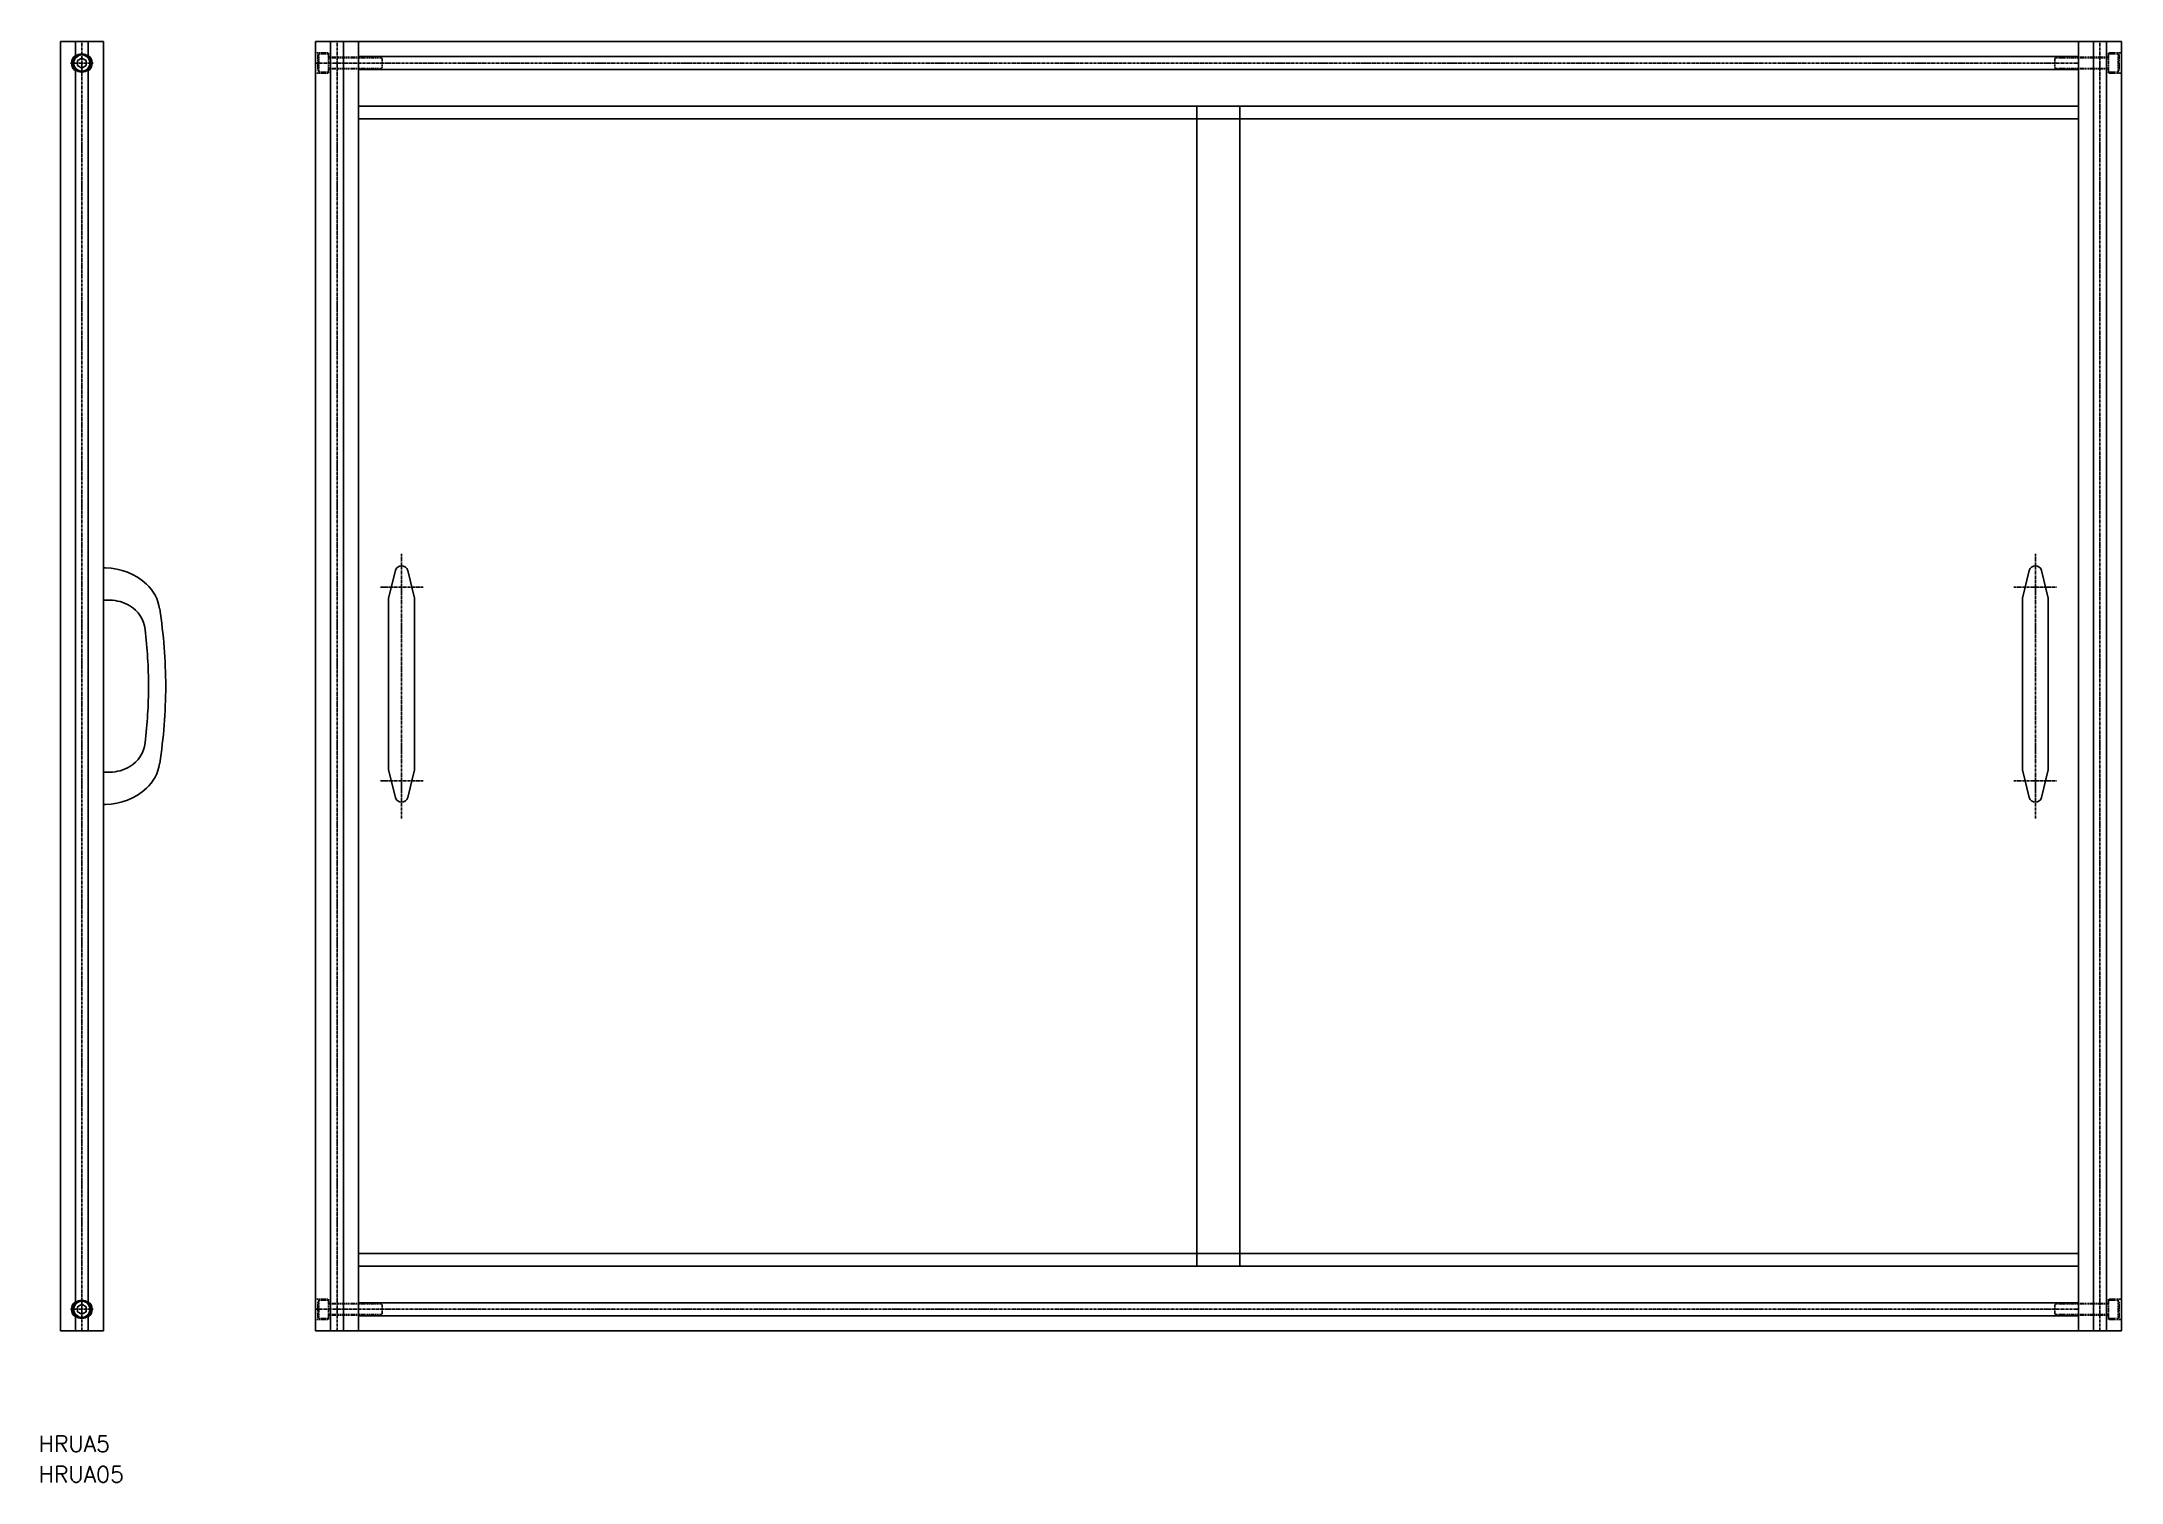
# Model space of a CAD drawing. Extents: x 12 to 979, y 12 to 683.
import ezdxf

# ---------------------------------------------------------------- set-up
doc = ezdxf.new("R2010")
doc.units = 0
doc.linetypes.add('CENTER', pattern=[2, 1.25, -0.25, 0.25, -0.25])
doc.linetypes.add('DASHED', pattern=[0.75, 0.5, -0.25])
doc.layers.get('0').update_dxf_attribs({"linetype": 'CONTINUOUS'})
doc.layers.add('CENTER', color=1, linetype='CENTER')
doc.styles.get("Standard").update_dxf_attribs({"font": 'txt.shx', "bigfont": 'extfont2.shx'})

msp = doc.modelspace()

# ---------------------------------------------------------------- linework, layer by layer
at = {"color": 7, "linetype": 'CONTINUOUS'}
for p, q in [((20.57, 682.6), (20.57, 82.6)), ((40.57, 682.6), (20.57, 682.6)), ((27.57, 682.6), (27.57, 676.28)), ((33.57, 682.6), (33.57, 676.28)), ((40.57, 682.6), (40.57, 82.6)), ((139.27, 682.6), (139.27, 82.6)), ((159.27, 682.6), (139.27, 682.6)), ((146.27, 682.6), (146.27, 82.6)), ((152.27, 682.6), (152.27, 82.6)), ((159.27, 682.6), (159.27, 82.6)), ((159.27, 682.6), (959.27, 682.6)), ((159.27, 646.6), (159.27, 682.6)), ((959.27, 646.6), (959.27, 682.6)), ((959.27, 682.6), (959.27, 82.6)), ((959.27, 682.6), (979.27, 682.6)), ((966.27, 682.6), (966.27, 82.6)), ((972.27, 682.6), (972.27, 82.6)), ((979.27, 682.6), (979.27, 82.6)), ((27.57, 668.91), (27.57, 96.28)), ((30.57, 674.91), (28.57, 673.75)), ((28.57, 673.75), (28.57, 671.44)), ((30.57, 670.29), (28.57, 671.44)), ((30.57, 674.91), (32.57, 673.75)), ((32.57, 671.44), (30.57, 670.29)), ((32.57, 673.75), (32.57, 671.44)), ((33.57, 668.91), (33.57, 96.28)), ((159.27, 675.6), (959.27, 675.6)), ((159.27, 669.6), (959.27, 669.6)), ((159.27, 646.6), (959.27, 646.6)), ((41.57, 437.6), (40.57, 437.6)), ((173.27, 423.61), (176.4, 436.47)), ((185.27, 423.61), (182.15, 436.47)), ((933.27, 423.61), (936.4, 436.47)), ((945.27, 423.61), (942.15, 436.47)), ((43.57, 422.6), (40.57, 422.6)), ((173.27, 423.61), (173.27, 343.61)), ((185.27, 423.61), (185.27, 343.61)), ((933.27, 423.61), (933.27, 343.61)), ((945.27, 423.61), (945.27, 343.61)), ((43.57, 342.6), (40.57, 342.6)), ((173.27, 343.61), (176.4, 330.74)), ((185.27, 343.61), (182.15, 330.74)), ((933.27, 343.61), (936.4, 330.74)), ((945.27, 343.61), (942.15, 330.74)), ((41.57, 327.6), (40.57, 327.6)), ((159.27, 118.6), (159.27, 82.6)), ((159.27, 118.6), (959.27, 118.6)), ((959.27, 118.6), (959.27, 82.6)), ((27.57, 82.6), (27.57, 88.91)), ((27.57, 88.91), (27.57, 82.6)), ((30.57, 94.91), (28.57, 93.75)), ((28.57, 91.44), (28.57, 93.75)), ((30.57, 90.29), (28.57, 91.44)), ((32.57, 93.75), (30.57, 94.91)), ((30.57, 90.29), (32.57, 91.44)), ((32.57, 91.44), (32.57, 93.75)), ((33.57, 82.6), (33.57, 88.91)), ((33.57, 88.91), (33.57, 82.6)), ((159.27, 95.6), (959.27, 95.6)), ((159.27, 89.6), (959.27, 89.6)), ((40.57, 82.6), (20.57, 82.6)), ((139.27, 82.6), (159.27, 82.6)), ((159.27, 82.6), (959.27, 82.6)), ((979.27, 82.6), (959.27, 82.6))]:
    msp.add_line(p, q, dxfattribs=at)
at = {"color": 3, "linetype": 'DASHED'}
for p, q in [((139.27, 677.35), (145.27, 677.35)), ((145.27, 677.35), (145.27, 675.35)), ((979.27, 677.35), (973.27, 677.35)), ((973.27, 677.35), (973.27, 675.35)), ((139.27, 667.85), (145.27, 667.85)), ((140.77, 676.85), (140.27, 676.35)), ((140.27, 676.35), (140.27, 668.85)), ((140.77, 668.35), (140.27, 668.85)), ((140.77, 676.85), (145.27, 676.85)), ((140.77, 676.85), (140.77, 668.35)), ((140.77, 668.35), (145.27, 668.35)), ((145.27, 676.85), (145.27, 668.35)), ((159.27, 675.35), (145.27, 675.35)), ((145.27, 675.1), (169.84, 675.1)), ((145.27, 670.1), (169.84, 670.1)), ((159.27, 669.85), (145.27, 669.85)), ((145.27, 667.85), (145.27, 669.85)), ((169.84, 675.1), (170.27, 674.66)), ((169.84, 670.1), (170.27, 670.53)), ((170.27, 674.66), (170.27, 670.53)), ((948.71, 675.1), (948.27, 674.66)), ((948.27, 674.66), (948.27, 670.53)), ((948.71, 670.1), (948.27, 670.53)), ((973.27, 675.1), (948.71, 675.1)), ((973.27, 670.1), (948.71, 670.1)), ((959.27, 675.35), (973.27, 675.35)), ((959.27, 669.85), (973.27, 669.85)), ((977.77, 676.85), (973.27, 676.85)), ((973.27, 676.85), (973.27, 668.35)), ((973.27, 667.85), (973.27, 669.85)), ((977.77, 668.35), (973.27, 668.35)), ((979.27, 667.85), (973.27, 667.85)), ((977.77, 676.85), (977.77, 668.35)), ((977.77, 676.85), (978.27, 676.35)), ((977.77, 668.35), (978.27, 668.85)), ((978.27, 676.35), (978.27, 668.85)), ((139.27, 97.35), (145.27, 97.35)), ((140.77, 96.85), (140.27, 96.35)), ((140.77, 96.85), (145.27, 96.85)), ((140.77, 88.35), (140.77, 96.85)), ((145.27, 97.35), (145.27, 95.35)), ((145.27, 88.35), (145.27, 96.85)), ((979.27, 97.35), (973.27, 97.35)), ((973.27, 97.35), (973.27, 95.35)), ((977.77, 96.85), (973.27, 96.85)), ((973.27, 88.35), (973.27, 96.85)), ((977.77, 88.35), (977.77, 96.85)), ((977.77, 96.85), (978.27, 96.35)), ((139.27, 87.85), (145.27, 87.85)), ((140.27, 88.85), (140.27, 96.35)), ((140.77, 88.35), (140.27, 88.85)), ((140.77, 88.35), (145.27, 88.35)), ((159.27, 95.35), (145.27, 95.35)), ((145.27, 95.1), (169.84, 95.1)), ((145.27, 90.1), (169.84, 90.1)), ((159.27, 89.85), (145.27, 89.85)), ((145.27, 87.85), (145.27, 89.85)), ((169.84, 95.1), (170.27, 94.66)), ((169.84, 90.1), (170.27, 90.53)), ((170.27, 90.53), (170.27, 94.66)), ((948.71, 95.1), (948.27, 94.66)), ((948.27, 90.53), (948.27, 94.66)), ((948.71, 90.1), (948.27, 90.53)), ((973.27, 95.1), (948.71, 95.1)), ((973.27, 90.1), (948.71, 90.1)), ((959.27, 95.35), (973.27, 95.35)), ((959.27, 89.85), (973.27, 89.85)), ((973.27, 87.85), (973.27, 89.85)), ((977.77, 88.35), (973.27, 88.35)), ((979.27, 87.85), (973.27, 87.85)), ((977.77, 88.35), (978.27, 88.85)), ((978.27, 88.85), (978.27, 96.35))]:
    msp.add_line(p, q, dxfattribs=at)
at = {"color": 3, "linetype": 'CONTINUOUS'}
for p, q in [((159.27, 112.6), (159.27, 652.6)), ((159.27, 652.6), (569.27, 652.6)), ((549.27, 652.6), (959.27, 652.6)), ((549.27, 112.6), (549.27, 652.6)), ((569.27, 652.6), (569.27, 112.6)), ((959.27, 652.6), (959.27, 112.6)), ((569.27, 112.6), (159.27, 112.6)), ((959.27, 112.6), (549.27, 112.6))]:
    msp.add_line(p, q, dxfattribs=at)
at = {"color": 7, "linetype": 'CONTINUOUS'}
for centre, radius in [((30.57, 672.6), 4.25), ((30.57, 672.6), 3.75), ((30.57, 92.6), 4.25), ((30.57, 92.6), 3.75)]:
    msp.add_circle(centre, radius, dxfattribs=at)
for centre, radius, start, end in [((30.57, 672.6), 4.75, 129.16671, 230.83329), ((30.57, 672.6), 4.75, 309.16671, 50.83329), ((41.57, 409.6), 28, 47.19093, 90.00001), ((179.27, 435.61), 3, 16.74621, 163.2538), ((939.27, 435.61), 3, 16.7462, 163.25379), ((47, 415.47), 20, 8.91925, 47.19093), ((43.57, 404.6), 18, 58.86889, 90.00001), ((45.12, 407.16), 15, 6.75073, 58.86889), ((-162.43, 382.6), 232, 0, 8.91925), ((-162.43, 382.6), 224, 0, 6.75073), ((-162.43, 382.6), 224, 353.24927, 0), ((-162.43, 382.6), 232, 351.08074, 0), ((45.12, 358.03), 15, 301.13111, 353.24927), ((43.57, 360.6), 18, 270, 301.13111), ((47, 349.73), 20, 312.80906, 351.08074), ((41.57, 355.6), 28, 270, 312.80906), ((179.27, 331.61), 3, 196.74621, 343.25379), ((939.27, 331.61), 3, 196.74621, 343.25379), ((30.57, 92.6), 4.75, 129.16671, 230.83329), ((30.57, 92.6), 4.75, 309.16671, 50.83329)]:
    msp.add_arc(centre, radius, start, end, dxfattribs=at)
at = {"layer": 'CENTER', "color": 1, "linetype": 'CENTER'}
for p, q in [((30.57, 82.6), (30.57, 682.6)), ((149.27, 82.6), (149.27, 682.6)), ((969.27, 82.6), (969.27, 682.6)), ((25.3, 672.6), (35.83, 672.6)), ((139.27, 672.6), (959.27, 672.6)), ((179.27, 444.14), (179.27, 321.05)), ((939.27, 444.14), (939.27, 321.05)), ((189.27, 428.61), (169.27, 428.61)), ((929.27, 428.61), (949.27, 428.61)), ((189.27, 338.61), (169.27, 338.61)), ((929.27, 338.61), (949.27, 338.61)), ((25.3, 92.6), (35.83, 92.6)), ((139.27, 92.6), (959.27, 92.6))]:
    msp.add_line(p, q, dxfattribs=at)

# ---------------------------------------------------------------- texts
at = {"color": 7, "linetype": 'CONTINUOUS'}
for s, p in [('HRUA5', (10.56, 26.23)), ('HRUA05', (10.56, 12.02))]:
    msp.add_text(s, height=7.5, dxfattribs=at).set_placement(p)

doc.saveas('drawing.dxf')
